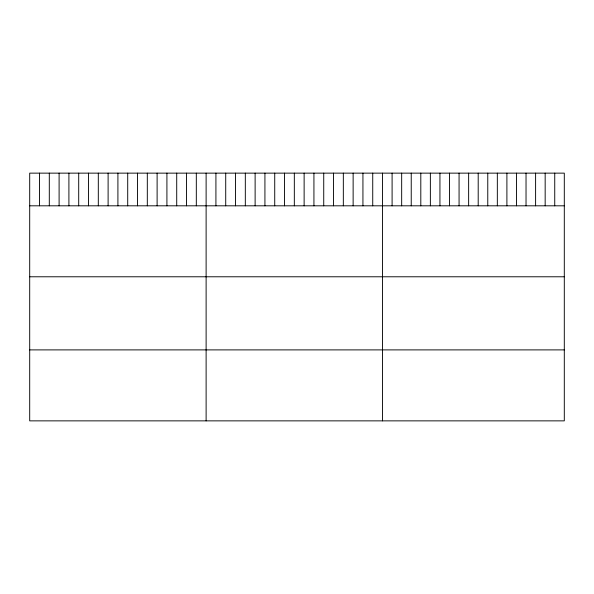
<?xml version="1.0" encoding="UTF-8"?>
<svg xmlns="http://www.w3.org/2000/svg" width="594" height="594" viewBox="0 0 594 594"><rect width="100%" height="100%" fill="white"/><g stroke="black" fill="none" stroke-linecap="round" stroke-linejoin="round"><path stroke-width="0.89" d="M564.3 205.814L564.3 420.864L29.7 420.864L29.7 173.136L564.3 173.136L564.3 205.814L29.7 205.814M29.7 276.782L564.3 276.782M29.7 349.896L564.3 349.896M554.737 173.136L554.737 205.814M545.166 173.136L545.166 205.814M535.602 173.136L535.602 205.814M526.032 173.136L526.032 205.814M516.468 173.136L516.468 205.814M506.897 173.136L506.897 205.814M497.334 173.136L497.334 205.814M487.771 173.136L487.771 205.814M478.2 173.136L478.2 205.814M468.636 173.136L468.636 205.814M459.065 173.136L459.065 205.814M449.502 173.136L449.502 205.814M439.939 173.136L439.939 205.814M430.368 173.136L430.368 205.814M420.804 173.136L420.804 205.814M411.234 173.136L411.234 205.814M401.67 173.136L401.67 205.814M392.099 173.136L392.099 205.814M382.536 173.136L382.536 420.864M372.735 173.136L372.735 205.814M362.934 173.136L362.934 205.814M353.133 173.136L353.133 205.814M343.332 173.136L343.332 205.814M333.531 173.136L333.531 205.814M323.73 173.136L323.73 205.814M313.929 173.136L313.929 205.814M304.128 173.136L304.128 205.814M294.327 173.136L294.327 205.814M284.526 173.136L284.526 205.814M274.725 173.136L274.725 205.814M264.924 173.136L264.924 205.814M255.123 173.136L255.123 205.814M245.322 173.136L245.322 205.814M235.521 173.136L235.521 205.814M225.72 173.136L225.72 205.814M215.919 173.136L215.919 205.814M206.118 173.136L206.118 420.864M196.317 173.136L196.317 205.814M186.516 173.136L186.516 205.814M176.715 173.136L176.715 205.814M166.914 173.136L166.914 205.814M157.113 173.136L157.113 205.814M147.312 173.136L147.312 205.814M137.511 173.136L137.511 205.814M127.71 173.136L127.71 205.814M117.909 173.136L117.909 205.814M108.108 173.136L108.108 205.814M98.307 173.136L98.307 205.814M88.506 173.136L88.506 205.814M78.705 173.136L78.705 205.814M68.904 173.136L68.904 205.814M59.103 173.136L59.103 205.814M49.302 173.136L49.302 205.814M39.501 173.136L39.501 205.814"/></g></svg>
